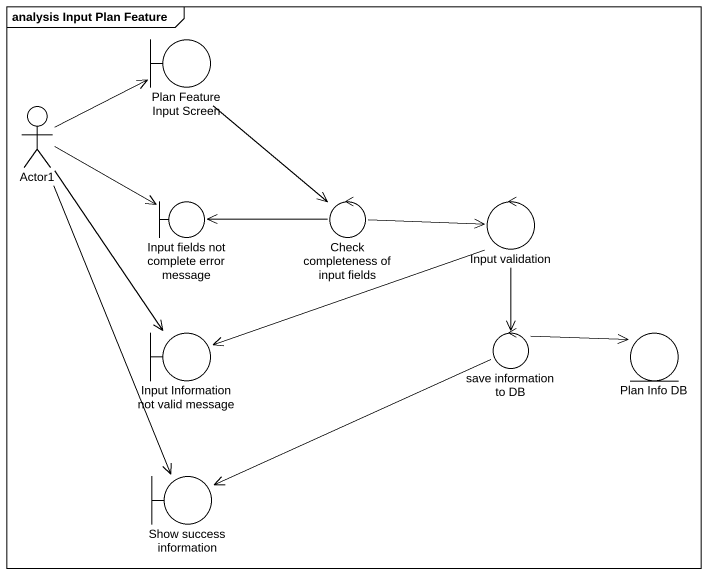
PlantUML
@startuml
mainframe analysis Input Plan Feature
boundary "Plan Feature Input Screen" as Plan_Feature_Input_Screen
actor Actor1
boundary "Input fields not complete error message" as Input_fields_not_complete
control "Check completeness of input fields" as Check_completeness_of_input
control "Input validation" as Input_validation
boundary "Input Information not valid message" as Input_Information_not_valid
control "save information to DB" as save_information_to_DB
entity "Plan Info DB" as Plan_Info_DB
boundary "Show success information" as Show_success_information
Plan_Feature_Input_Screen --> Check_completeness_of_input
Actor1 -right-> Plan_Feature_Input_Screen
Actor1 -right-> Input_fields_not_complete
Actor1 --> Input_Information_not_valid
Actor1 --> Show_success_information
Check_completeness_of_input -left-> Input_fields_not_complete
Check_completeness_of_input -right-> Input_validation
Input_validation -left-> Input_Information_not_valid
Input_validation --> save_information_to_DB
save_information_to_DB -right-> Plan_Info_DB
save_information_to_DB -left-> Show_success_information
@enduml
